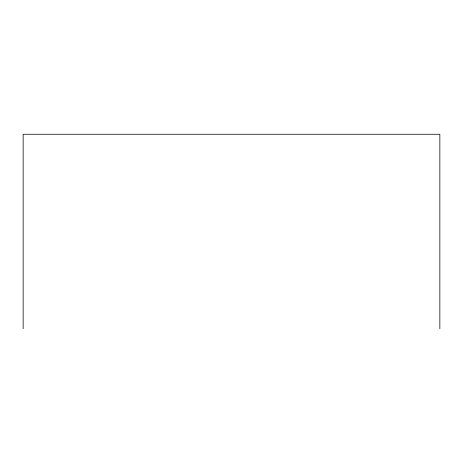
<?xml version="1.0" encoding="UTF-8"?>
<svg xmlns="http://www.w3.org/2000/svg" width="463" height="463" viewBox="0 0 463 463"><rect width="100%" height="100%" fill="white"/><g stroke="black" fill="none" stroke-linecap="round" stroke-linejoin="round"><path stroke-width="0.69" d="M439.85 328.736L439.85 134.264L23.15 134.264L23.15 328.736"/></g></svg>
